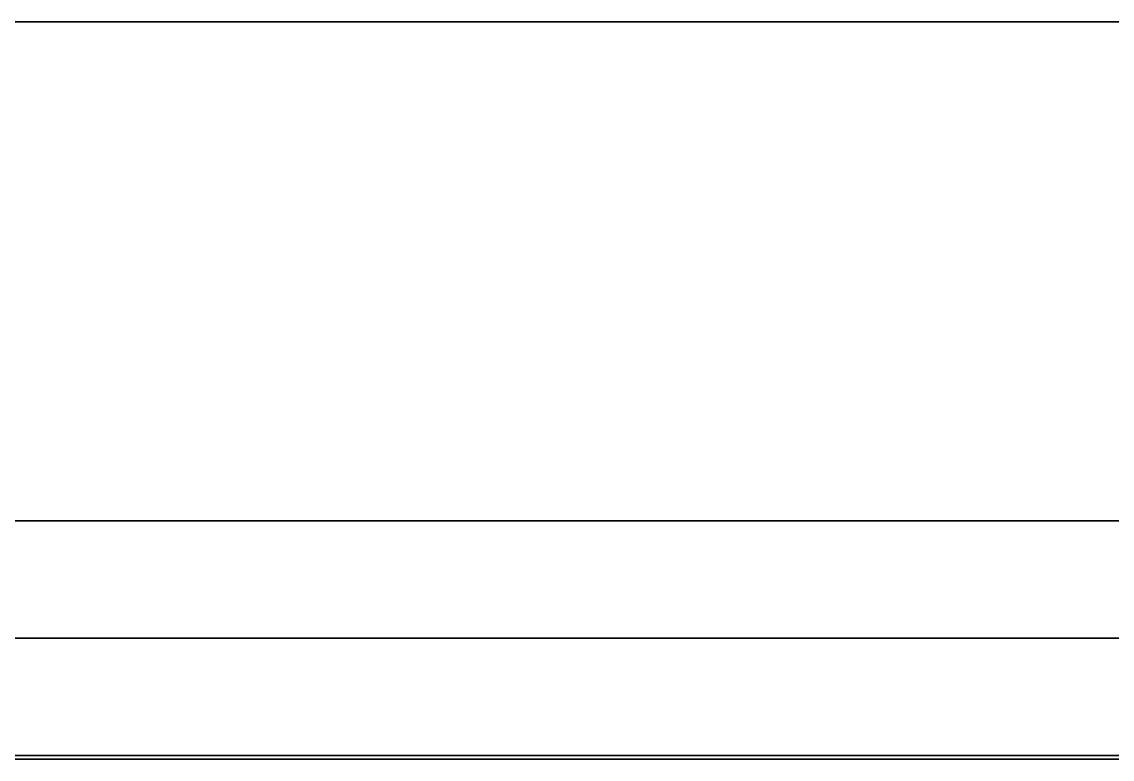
# Model space of a CAD drawing. Header units: inches. Extents: x 0 to 240, y -6 to 240.
# Drawn here: x 139.51 to 148.79, y -6.28 to 0 of the extents above; entities that cross this region are included whole.
import ezdxf

# ---------------------------------------------------------------- set-up
doc = ezdxf.new("R2010")
doc.units = ezdxf.units.IN
doc.header["$MEASUREMENT"] = 0
for name, color, linetype, true_color in [('MODEL$bldg-model', 7, 'Continuous', 0xfafafa), ('MODEL$frame-a', 252, 'Continuous', 0x696969), ('MODEL$perf-pan', 7, 'Continuous', 0x646464)]:
    doc.layers.add(name, color=color, linetype=linetype, true_color=true_color)

msp = doc.modelspace()

# ---------------------------------------------------------------- linework, layer by layer
at = {"layer": 'MODEL$bldg-model'}
for points in [[(0, 0, 432), (240, 0, 432)], [(240, 0, 576), (0, 0, 576)], [(0, 0, 504), (240, 0, 504)], [(0, 0, 288), (240, 0, 288)], [(240, 0, 432), (0, 0, 432)], [(0, 0, 360), (240, 0, 360)], [(0, 0, 144), (240, 0, 144)], [(240, 0, 288), (0, 0, 288)], [(0, 0, 216), (240, 0, 216)]]:
    msp.add_open_spline(points, degree=1, dxfattribs=at)
at = {"layer": 'MODEL$frame-a'}
for points in [[(80, -4.25, 576), (160, -4.25, 576)], [(160, -4.25, 432), (80, -4.25, 432)], [(80, -4.25, 432), (160, -4.25, 432)], [(160, -4.25, 288), (80, -4.25, 288)], [(80, -4.25, 288), (160, -4.25, 288)], [(160, -4.25, 144), (80, -4.25, 144)], [(82, -4.25, 434), (158, -4.25, 434)], [(158, -4.25, 574), (82, -4.25, 574)], [(82, -4.25, 290), (158, -4.25, 290)], [(158, -4.25, 430), (82, -4.25, 430)], [(82, -4.25, 146), (158, -4.25, 146)], [(158, -4.25, 286), (82, -4.25, 286)], [(80, -5.25, 576), (160, -5.25, 576)], [(160, -5.25, 432), (80, -5.25, 432)], [(80, -5.25, 432), (160, -5.25, 432)], [(160, -5.25, 288), (80, -5.25, 288)], [(80, -5.25, 288), (160, -5.25, 288)], [(160, -5.25, 144), (80, -5.25, 144)], [(82, -5.25, 434), (158, -5.25, 434)], [(158, -5.25, 574), (82, -5.25, 574)], [(82, -5.25, 290), (158, -5.25, 290)], [(158, -5.25, 430), (82, -5.25, 430)], [(82, -5.25, 146), (158, -5.25, 146)], [(158, -5.25, 286), (82, -5.25, 286)], [(80, -6.25, 576), (160, -6.25, 576)], [(160, -6.25, 432), (80, -6.25, 432)], [(80, -6.25, 432), (160, -6.25, 432)], [(160, -6.25, 288), (80, -6.25, 288)], [(80, -6.25, 288), (160, -6.25, 288)], [(160, -6.25, 144), (80, -6.25, 144)], [(82, -6.25, 434), (158, -6.25, 434)], [(158, -6.25, 574), (82, -6.25, 574)], [(82, -6.25, 290), (158, -6.25, 290)], [(158, -6.25, 430), (82, -6.25, 430)], [(82, -6.25, 146), (158, -6.25, 146)], [(158, -6.25, 286), (82, -6.25, 286)]]:
    msp.add_open_spline(points, degree=1, dxfattribs=at)
at = {"layer": 'MODEL$perf-pan'}
for p, q in [((80.5, -6.2812, 432.5), (159.5, -6.2812, 432.5)), ((159.5, -6.2812, 575.5), (80.5, -6.2812, 575.5)), ((80.5, -6.2812, 288.5), (159.5, -6.2812, 288.5)), ((159.5, -6.2812, 431.5), (80.5, -6.2812, 431.5)), ((80.5, -6.2812, 144.5), (159.5, -6.2812, 144.5)), ((159.5, -6.2812, 287.5), (80.5, -6.2812, 287.5)), ((142.0756, -6.2812, 216), (146.4427, -6.2812, 216)), ((142.3669, -6.2812, 360), (146.0784, -6.2812, 360)), ((142.7398, -6.2812, 504), (145.7535, -6.2812, 504))]:
    msp.add_line(p, q, dxfattribs=at)
for points in [[(139.6498, -6.2812, 307.3448), (137.3205, -6.2812, 308.6896)], [(137.3205, -6.2812, 303.3104), (139.6498, -6.2812, 304.6552)], [(139.6755, -6.2812, 151.3597), (137.3205, -6.2812, 152.7193)], [(137.3205, -6.2812, 147.2807), (139.6755, -6.2812, 148.6403)], [(138.4845, -6.2812, 310.672), (140.7846, -6.2812, 309.344)], [(140.7846, -6.2812, 314.656), (138.4845, -6.2812, 313.328)], [(138.548, -6.2812, 154.7087), (140.7846, -6.2812, 153.4174)], [(140.7846, -6.2812, 158.5826), (138.548, -6.2812, 157.2913)], [(138.5563, -6.2812, 298.7135), (140.7846, -6.2812, 297.427)], [(140.7846, -6.2812, 302.573), (138.5563, -6.2812, 301.2865)], [(138.5853, -6.2812, 526.7302), (140.7846, -6.2812, 525.4604)], [(140.7846, -6.2812, 530.5396), (138.5853, -6.2812, 529.2698)], [(138.599, -6.2812, 514.7381), (140.7846, -6.2812, 513.4763)], [(140.7846, -6.2812, 518.5237), (138.599, -6.2812, 517.2619)], [(138.6231, -6.2812, 562.7521), (140.7846, -6.2812, 561.5041)], [(140.7846, -6.2812, 566.4959), (138.6231, -6.2812, 565.2479)], [(138.6314, -6.2812, 538.7569), (140.7846, -6.2812, 537.5137)], [(140.7846, -6.2812, 542.4863), (138.6314, -6.2812, 541.2431)], [(138.644, -6.2812, 550.7641), (140.7846, -6.2812, 549.5282)], [(140.7846, -6.2812, 554.4718), (138.644, -6.2812, 553.2359)], [(138.6591, -6.2812, 322.7728), (140.7846, -6.2812, 321.5457)], [(140.7846, -6.2812, 326.4543), (138.6591, -6.2812, 325.2272)], [(138.7199, -6.2812, 166.8079), (140.7846, -6.2812, 165.6158)], [(140.7846, -6.2812, 170.3842), (138.7199, -6.2812, 169.1921)], [(138.8295, -6.2812, 502.8712), (140.7846, -6.2812, 501.7424)], [(140.7846, -6.2812, 506.2576), (138.8295, -6.2812, 505.1288)], [(138.8374, -6.2812, 334.8758), (140.7846, -6.2812, 333.7515)], [(140.7846, -6.2812, 338.2485), (138.8374, -6.2812, 337.1242)], [(138.8954, -6.2812, 178.9093), (140.7846, -6.2812, 177.8186)], [(140.7846, -6.2812, 182.1814), (138.8954, -6.2812, 181.0907)], [(138.9732, -6.2812, 274.9542), (140.7846, -6.2812, 273.9084)], [(140.7846, -6.2812, 278.0916), (138.9732, -6.2812, 277.0458)], [(139.0186, -6.2812, 346.9804), (140.7846, -6.2812, 345.9608)], [(140.7846, -6.2812, 350.0392), (139.0186, -6.2812, 349.0196)], [(139.0599, -6.2812, 491.0043), (140.7846, -6.2812, 490.0085)], [(140.7846, -6.2812, 493.9915), (139.0599, -6.2812, 492.9957)], [(139.0872, -6.2812, 191.02), (140.7846, -6.2812, 190.04)], [(140.7846, -6.2812, 193.96), (139.0872, -6.2812, 192.98)], [(139.1783, -6.2812, 263.0726), (140.7846, -6.2812, 262.1452)], [(140.7846, -6.2812, 265.8548), (139.1783, -6.2812, 264.9274)], [(139.2023, -6.2812, 359.0865), (140.7846, -6.2812, 358.1729)], [(140.7846, -6.2812, 361.8271), (139.2023, -6.2812, 360.9135)], [(139.2897, -6.2812, 203.1369), (140.7846, -6.2812, 202.2738)], [(140.7846, -6.2812, 205.7262), (139.2897, -6.2812, 204.8631)], [(139.2904, -6.2812, 479.1373), (140.7846, -6.2812, 478.2747)], [(140.7846, -6.2812, 481.7253), (139.2904, -6.2812, 480.8627)], [(139.3512, -6.2812, 419.1724), (140.7846, -6.2812, 418.3449)], [(140.7846, -6.2812, 421.6551), (139.3512, -6.2812, 420.8276)], [(139.3833, -6.2812, 251.1909), (140.7846, -6.2812, 250.3819)], [(140.7846, -6.2812, 253.6181), (139.3833, -6.2812, 252.8091)], [(139.3882, -6.2812, 371.1938), (140.7846, -6.2812, 370.3876)], [(140.7846, -6.2812, 373.6124), (139.3882, -6.2812, 372.8062)], [(139.4937, -6.2812, 215.2547), (140.7846, -6.2812, 214.5093)], [(140.7846, -6.2812, 217.4907), (139.4937, -6.2812, 216.7453)], [(139.5102, -6.2812, 443.2642), (140.7846, -6.2812, 442.5285)], [(139.5102, -6.2812, 444.7358), (139.5102, -6.2812, 443.2642)], [(140.7846, -6.2812, 445.4715), (139.5102, -6.2812, 444.7358)], [(139.5209, -6.2812, 467.2704), (140.7846, -6.2812, 466.5408)], [(139.5209, -6.2812, 468.7296), (139.5209, -6.2812, 467.2704)], [(140.7846, -6.2812, 469.4592), (139.5209, -6.2812, 468.7296)], [(139.5405, -6.2812, 407.2817), (140.7846, -6.2812, 406.5635)], [(139.5405, -6.2812, 408.7183), (139.5405, -6.2812, 407.2817)], [(140.7846, -6.2812, 409.4365), (139.5405, -6.2812, 408.7183)], [(139.5757, -6.2812, 383.302), (140.7846, -6.2812, 382.6041)], [(139.5757, -6.2812, 384.698), (139.5757, -6.2812, 383.302)], [(140.7846, -6.2812, 385.3959), (139.5757, -6.2812, 384.698)], [(139.5881, -6.2812, 239.3092), (140.7846, -6.2812, 238.6184)], [(139.5881, -6.2812, 240.6908), (139.5881, -6.2812, 239.3092)], [(140.7846, -6.2812, 241.3816), (139.5881, -6.2812, 240.6908)], [(139.6498, -6.2812, 304.6552), (139.6498, -6.2812, 307.3448)], [(139.6755, -6.2812, 148.6403), (139.6755, -6.2812, 151.3597)], [(139.6981, -6.2812, 227.3727), (140.7846, -6.2812, 226.7454)], [(139.6981, -6.2812, 228.6273), (139.6981, -6.2812, 227.3727)], [(140.7846, -6.2812, 229.2546), (139.6981, -6.2812, 228.6273)], [(139.7296, -6.2812, 395.3909), (140.7846, -6.2812, 394.7818)], [(139.7296, -6.2812, 396.6091), (139.7296, -6.2812, 395.3909)], [(140.7846, -6.2812, 397.2182), (139.7296, -6.2812, 396.6091)], [(139.7408, -6.2812, 455.3973), (140.7846, -6.2812, 454.7947)], [(139.7408, -6.2812, 456.6027), (139.7408, -6.2812, 455.3973)], [(140.7846, -6.2812, 457.2053), (139.7408, -6.2812, 456.6027)], [(142.9461, -6.2812, 565.2479), (140.7846, -6.2812, 566.4959)], [(142.9252, -6.2812, 553.2359), (140.7846, -6.2812, 554.4718)], [(142.9378, -6.2812, 541.2431), (140.7846, -6.2812, 542.4863)], [(142.9839, -6.2812, 529.2698), (140.7846, -6.2812, 530.5396)], [(142.9702, -6.2812, 517.2619), (140.7846, -6.2812, 518.5237)], [(142.7398, -6.2812, 505.1288), (140.7846, -6.2812, 506.2576)], [(142.5093, -6.2812, 492.9957), (140.7846, -6.2812, 493.9915)], [(142.2788, -6.2812, 480.8627), (140.7846, -6.2812, 481.7253)], [(142.0483, -6.2812, 468.7296), (140.7846, -6.2812, 469.4592)], [(141.8285, -6.2812, 456.6027), (140.7846, -6.2812, 457.2053)], [(142.059, -6.2812, 444.7358), (140.7846, -6.2812, 445.4715)], [(140.7846, -6.2812, 561.5041), (142.9461, -6.2812, 562.7521)], [(140.7846, -6.2812, 549.5282), (142.9252, -6.2812, 550.7641)], [(140.7846, -6.2812, 537.5137), (142.9378, -6.2812, 538.7569)], [(140.7846, -6.2812, 525.4604), (142.9839, -6.2812, 526.7302)], [(140.7846, -6.2812, 513.4763), (142.9702, -6.2812, 514.7381)], [(140.7846, -6.2812, 501.7424), (142.7398, -6.2812, 502.8712)], [(140.7846, -6.2812, 490.0085), (142.5093, -6.2812, 491.0043)], [(140.7846, -6.2812, 478.2747), (142.2788, -6.2812, 479.1373)], [(140.7846, -6.2812, 466.5408), (142.0483, -6.2812, 467.2704)], [(140.7846, -6.2812, 454.7947), (141.8285, -6.2812, 455.3973)], [(140.7846, -6.2812, 442.5285), (142.059, -6.2812, 443.2642)], [(142.218, -6.2812, 420.8276), (140.7846, -6.2812, 421.6551)], [(142.0287, -6.2812, 408.7183), (140.7846, -6.2812, 409.4365)], [(141.8396, -6.2812, 396.6091), (140.7846, -6.2812, 397.2182)], [(141.9935, -6.2812, 384.698), (140.7846, -6.2812, 385.3959)], [(142.181, -6.2812, 372.8062), (140.7846, -6.2812, 373.6124)], [(142.3669, -6.2812, 360.9135), (140.7846, -6.2812, 361.8271)], [(142.5506, -6.2812, 349.0196), (140.7846, -6.2812, 350.0392)], [(142.7319, -6.2812, 337.1242), (140.7846, -6.2812, 338.2485)], [(142.9101, -6.2812, 325.2272), (140.7846, -6.2812, 326.4543)], [(143.0848, -6.2812, 313.328), (140.7846, -6.2812, 314.656)], [(143.0129, -6.2812, 301.2865), (140.7846, -6.2812, 302.573)], [(140.7846, -6.2812, 418.3449), (142.218, -6.2812, 419.1724)], [(140.7846, -6.2812, 406.5635), (142.0287, -6.2812, 407.2817)], [(140.7846, -6.2812, 394.7818), (141.8396, -6.2812, 395.3909)], [(140.7846, -6.2812, 382.6041), (141.9935, -6.2812, 383.302)], [(140.7846, -6.2812, 370.3876), (142.181, -6.2812, 371.1938)], [(140.7846, -6.2812, 358.1729), (142.3669, -6.2812, 359.0865)], [(140.7846, -6.2812, 345.9608), (142.5506, -6.2812, 346.9804)], [(140.7846, -6.2812, 333.7515), (142.7319, -6.2812, 334.8758)], [(140.7846, -6.2812, 321.5457), (142.9101, -6.2812, 322.7728)], [(140.7846, -6.2812, 309.344), (143.0848, -6.2812, 310.672)], [(140.7846, -6.2812, 297.427), (143.0129, -6.2812, 298.7135)], [(142.596, -6.2812, 277.0458), (140.7846, -6.2812, 278.0916)], [(142.3909, -6.2812, 264.9274), (140.7846, -6.2812, 265.8548)], [(142.186, -6.2812, 252.8091), (140.7846, -6.2812, 253.6181)], [(141.9811, -6.2812, 240.6908), (140.7846, -6.2812, 241.3816)], [(141.8711, -6.2812, 228.6273), (140.7846, -6.2812, 229.2546)], [(142.0756, -6.2812, 216.7453), (140.7846, -6.2812, 217.4907)], [(142.2795, -6.2812, 204.8631), (140.7846, -6.2812, 205.7262)], [(142.482, -6.2812, 192.98), (140.7846, -6.2812, 193.96)], [(142.6738, -6.2812, 181.0907), (140.7846, -6.2812, 182.1814)], [(142.8494, -6.2812, 169.1921), (140.7846, -6.2812, 170.3842)], [(143.0212, -6.2812, 157.2913), (140.7846, -6.2812, 158.5826)], [(140.7846, -6.2812, 273.9084), (142.596, -6.2812, 274.9542)], [(140.7846, -6.2812, 262.1452), (142.3909, -6.2812, 263.0726)], [(140.7846, -6.2812, 250.3819), (142.186, -6.2812, 251.1909)], [(140.7846, -6.2812, 238.6184), (141.9811, -6.2812, 239.3092)], [(140.7846, -6.2812, 226.7454), (141.8711, -6.2812, 227.3727)], [(140.7846, -6.2812, 214.5093), (142.0756, -6.2812, 215.2547)], [(140.7846, -6.2812, 202.2738), (142.2795, -6.2812, 203.1369)], [(140.7846, -6.2812, 190.04), (142.482, -6.2812, 191.02)], [(140.7846, -6.2812, 177.8186), (142.6738, -6.2812, 178.9093)], [(140.7846, -6.2812, 165.6158), (142.8494, -6.2812, 166.8079)], [(140.7846, -6.2812, 153.4174), (143.0212, -6.2812, 154.7087)], [(141.8285, -6.2812, 455.3973), (141.8285, -6.2812, 456.6027)], [(141.8396, -6.2812, 395.3909), (141.8396, -6.2812, 396.6091)], [(141.8711, -6.2812, 227.3727), (141.8711, -6.2812, 228.6273)], [(141.9137, -6.2812, 304.6519), (144.2487, -6.2812, 303.3038)], [(141.9137, -6.2812, 307.3481), (141.9137, -6.2812, 304.6519)], [(144.2487, -6.2812, 308.6962), (141.9137, -6.2812, 307.3481)], [(141.9516, -6.2812, 520.6737), (144.2487, -6.2812, 519.3475)], [(141.9516, -6.2812, 523.3263), (141.9516, -6.2812, 520.6737)], [(144.2487, -6.2812, 524.6525), (141.9516, -6.2812, 523.3263)], [(141.9579, -6.2812, 148.6774), (144.2487, -6.2812, 147.3548)], [(141.9579, -6.2812, 151.3226), (141.9579, -6.2812, 148.6774)], [(144.2487, -6.2812, 152.6452), (141.9579, -6.2812, 151.3226)], [(141.9811, -6.2812, 239.3092), (141.9811, -6.2812, 240.6908)], [(141.9935, -6.2812, 383.302), (141.9935, -6.2812, 384.698)], [(142.0002, -6.2812, 568.7018), (144.2487, -6.2812, 567.4036)], [(142.0002, -6.2812, 571.2982), (142.0002, -6.2812, 568.7018)], [(144.2487, -6.2812, 572.5964), (142.0002, -6.2812, 571.2982)], [(142.0039, -6.2812, 316.7039), (144.2487, -6.2812, 315.4079)], [(142.0039, -6.2812, 319.2961), (142.0039, -6.2812, 316.7039)], [(144.2487, -6.2812, 320.5921), (142.0039, -6.2812, 319.2961)], [(142.0112, -6.2812, 532.7082), (144.2487, -6.2812, 531.4164)], [(142.0112, -6.2812, 535.2918), (142.0112, -6.2812, 532.7082)], [(144.2487, -6.2812, 536.5836), (142.0112, -6.2812, 535.2918)], [(142.0287, -6.2812, 407.2817), (142.0287, -6.2812, 408.7183)], [(142.0354, -6.2812, 556.7221), (144.2487, -6.2812, 555.4443)], [(142.0354, -6.2812, 559.2779), (142.0354, -6.2812, 556.7221)], [(144.2487, -6.2812, 560.5557), (142.0354, -6.2812, 559.2779)], [(142.0396, -6.2812, 544.7245), (144.2487, -6.2812, 543.4491)], [(142.0396, -6.2812, 547.2755), (142.0396, -6.2812, 544.7245)], [(144.2487, -6.2812, 548.5509), (142.0396, -6.2812, 547.2755)], [(142.0483, -6.2812, 467.2704), (142.0483, -6.2812, 468.7296)], [(142.059, -6.2812, 443.2642), (142.059, -6.2812, 444.7358)], [(142.0756, -6.2812, 215.2547), (142.0756, -6.2812, 216.7453)], [(142.12, -6.2812, 292.771), (144.2487, -6.2812, 291.542)], [(142.12, -6.2812, 295.229), (142.12, -6.2812, 292.771)], [(144.2487, -6.2812, 296.458), (142.12, -6.2812, 295.229)], [(142.1305, -6.2812, 160.7771), (144.2487, -6.2812, 159.5542)], [(142.1305, -6.2812, 163.2229), (142.1305, -6.2812, 160.7771)], [(144.2487, -6.2812, 164.4458), (142.1305, -6.2812, 163.2229)], [(142.1759, -6.2812, 508.8033), (144.2487, -6.2812, 507.6065)], [(142.1759, -6.2812, 511.1967), (142.1759, -6.2812, 508.8033)], [(144.2487, -6.2812, 512.3935), (142.1759, -6.2812, 511.1967)], [(142.181, -6.2812, 371.1938), (142.181, -6.2812, 372.8062)], [(142.1821, -6.2812, 328.8068), (144.2487, -6.2812, 327.6136)], [(142.1821, -6.2812, 331.1932), (142.1821, -6.2812, 328.8068)], [(144.2487, -6.2812, 332.3864), (142.1821, -6.2812, 331.1932)], [(142.186, -6.2812, 251.1909), (142.186, -6.2812, 252.8091)], [(142.218, -6.2812, 419.1724), (142.218, -6.2812, 420.8276)], [(142.2788, -6.2812, 479.1373), (142.2788, -6.2812, 480.8627)], [(142.2795, -6.2812, 203.1369), (142.2795, -6.2812, 204.8631)], [(142.3024, -6.2812, 172.8763), (144.2487, -6.2812, 171.7526)], [(142.3024, -6.2812, 175.1237), (142.3024, -6.2812, 172.8763)], [(144.2487, -6.2812, 176.2474), (142.3024, -6.2812, 175.1237)], [(142.3308, -6.2812, 280.8927), (144.2487, -6.2812, 279.7854)], [(142.3308, -6.2812, 283.1073), (142.3308, -6.2812, 280.8927)], [(144.2487, -6.2812, 284.2146), (142.3308, -6.2812, 283.1073)], [(142.3633, -6.2812, 340.9115), (144.2487, -6.2812, 339.823)], [(142.3633, -6.2812, 343.0885), (142.3633, -6.2812, 340.9115)], [(144.2487, -6.2812, 344.177), (142.3633, -6.2812, 343.0885)], [(142.3669, -6.2812, 359.0865), (142.3669, -6.2812, 360.9135)], [(142.3909, -6.2812, 263.0726), (142.3909, -6.2812, 264.9274)], [(142.4065, -6.2812, 496.9364), (144.2487, -6.2812, 495.8727)], [(142.4065, -6.2812, 499.0636), (142.4065, -6.2812, 496.9364)], [(144.2487, -6.2812, 500.1273), (142.4065, -6.2812, 499.0636)], [(142.4781, -6.2812, 184.9777), (144.2487, -6.2812, 183.9555)], [(142.4781, -6.2812, 187.0223), (142.4781, -6.2812, 184.9777)], [(144.2487, -6.2812, 188.0445), (142.4781, -6.2812, 187.0223)], [(142.482, -6.2812, 191.02), (142.482, -6.2812, 192.98)], [(142.5093, -6.2812, 491.0043), (142.5093, -6.2812, 492.9957)], [(142.5355, -6.2812, 269.0109), (144.2487, -6.2812, 268.0218)], [(142.5355, -6.2812, 270.9891), (142.5355, -6.2812, 269.0109)], [(144.2487, -6.2812, 271.9782), (142.5355, -6.2812, 270.9891)], [(142.5472, -6.2812, 353.0176), (144.2487, -6.2812, 352.0353)], [(142.5472, -6.2812, 354.9824), (142.5472, -6.2812, 353.0176)], [(144.2487, -6.2812, 355.9647), (142.5472, -6.2812, 354.9824)], [(142.5506, -6.2812, 346.9804), (142.5506, -6.2812, 349.0196)], [(142.596, -6.2812, 274.9542), (142.596, -6.2812, 277.0458)], [(142.637, -6.2812, 485.0695), (144.2487, -6.2812, 484.139)], [(142.637, -6.2812, 486.9305), (142.637, -6.2812, 485.0695)], [(144.2487, -6.2812, 487.861), (142.637, -6.2812, 486.9305)], [(142.6662, -6.2812, 197.0863), (144.2487, -6.2812, 196.1727)], [(142.6662, -6.2812, 198.9137), (142.6662, -6.2812, 197.0863)], [(144.2487, -6.2812, 199.8273), (142.6662, -6.2812, 198.9137)], [(142.6738, -6.2812, 178.9093), (142.6738, -6.2812, 181.0907)], [(142.7319, -6.2812, 334.8758), (142.7319, -6.2812, 337.1242)], [(142.7333, -6.2812, 365.1251), (144.2487, -6.2812, 364.2502)], [(142.7333, -6.2812, 366.8749), (142.7333, -6.2812, 365.1251)], [(144.2487, -6.2812, 367.7498), (142.7333, -6.2812, 366.8749)], [(142.7398, -6.2812, 502.8712), (142.7398, -6.2812, 505.1288)], [(142.7401, -6.2812, 257.129), (144.2487, -6.2812, 256.258)], [(142.7401, -6.2812, 258.871), (142.7401, -6.2812, 257.129)], [(144.2487, -6.2812, 259.742), (142.7401, -6.2812, 258.871)], [(142.7448, -6.2812, 425.1317), (144.2487, -6.2812, 424.2634)], [(142.7448, -6.2812, 426.8683), (142.7448, -6.2812, 425.1317)], [(144.2487, -6.2812, 427.7366), (142.7448, -6.2812, 426.8683)], [(142.8494, -6.2812, 166.8079), (142.8494, -6.2812, 169.1921)], [(142.8611, -6.2812, 437.1989), (144.2487, -6.2812, 436.3977)], [(142.8611, -6.2812, 438.8011), (142.8611, -6.2812, 437.1989)], [(144.2487, -6.2812, 439.6023), (142.8611, -6.2812, 438.8011)], [(142.865, -6.2812, 209.2011), (144.2487, -6.2812, 208.4022)], [(142.865, -6.2812, 210.7989), (142.865, -6.2812, 209.2011)], [(144.2487, -6.2812, 211.5978), (142.865, -6.2812, 210.7989)], [(142.8676, -6.2812, 473.2026), (144.2487, -6.2812, 472.4052)], [(142.8676, -6.2812, 474.7974), (142.8676, -6.2812, 473.2026)], [(144.2487, -6.2812, 475.5948), (142.8676, -6.2812, 474.7974)], [(142.9101, -6.2812, 322.7728), (142.9101, -6.2812, 325.2272)], [(142.9209, -6.2812, 377.2334), (144.2487, -6.2812, 376.4668)], [(142.9209, -6.2812, 378.7666), (142.9209, -6.2812, 377.2334)], [(144.2487, -6.2812, 379.5332), (142.9209, -6.2812, 378.7666)], [(142.9252, -6.2812, 550.7641), (142.9252, -6.2812, 553.2359)], [(142.934, -6.2812, 413.241), (144.2487, -6.2812, 412.4819)], [(142.934, -6.2812, 414.759), (142.934, -6.2812, 413.241)], [(144.2487, -6.2812, 415.5181), (142.934, -6.2812, 414.759)], [(142.9378, -6.2812, 538.7569), (142.9378, -6.2812, 541.2431)], [(142.9444, -6.2812, 245.247), (144.2487, -6.2812, 244.494)], [(142.9444, -6.2812, 246.753), (142.9444, -6.2812, 245.247)], [(144.2487, -6.2812, 247.506), (142.9444, -6.2812, 246.753)], [(142.9461, -6.2812, 562.7521), (142.9461, -6.2812, 565.2479)], [(142.9702, -6.2812, 514.7381), (142.9702, -6.2812, 517.2619)], [(142.9839, -6.2812, 526.7302), (142.9839, -6.2812, 529.2698)], [(143.0129, -6.2812, 298.7135), (143.0129, -6.2812, 301.2865)], [(143.0212, -6.2812, 154.7087), (143.0212, -6.2812, 157.2913)], [(143.0672, -6.2812, 221.3179), (144.2487, -6.2812, 220.6358)], [(143.0672, -6.2812, 222.6821), (143.0672, -6.2812, 221.3179)], [(144.2487, -6.2812, 223.3642), (143.0672, -6.2812, 222.6821)], [(143.0848, -6.2812, 310.672), (143.0848, -6.2812, 313.328)], [(143.0917, -6.2812, 449.332), (144.2487, -6.2812, 448.664)], [(143.0917, -6.2812, 450.668), (143.0917, -6.2812, 449.332)], [(144.2487, -6.2812, 451.336), (143.0917, -6.2812, 450.668)], [(143.0981, -6.2812, 461.3357), (144.2487, -6.2812, 460.6714)], [(143.0981, -6.2812, 462.6643), (143.0981, -6.2812, 461.3357)], [(144.2487, -6.2812, 463.3286), (143.0981, -6.2812, 462.6643)], [(143.1095, -6.2812, 389.3423), (144.2487, -6.2812, 388.6846)], [(143.1095, -6.2812, 390.6577), (143.1095, -6.2812, 389.3423)], [(144.2487, -6.2812, 391.3154), (143.1095, -6.2812, 390.6577)], [(143.1233, -6.2812, 401.3503), (144.2487, -6.2812, 400.7005)], [(143.1233, -6.2812, 402.6497), (143.1233, -6.2812, 401.3503)], [(144.2487, -6.2812, 403.2995), (143.1233, -6.2812, 402.6497)], [(143.1485, -6.2812, 233.3648), (144.2487, -6.2812, 232.7295)], [(143.1485, -6.2812, 234.6352), (143.1485, -6.2812, 233.3648)], [(144.2487, -6.2812, 235.2705), (143.1485, -6.2812, 234.6352)], [(146.4973, -6.2812, 571.2982), (144.2487, -6.2812, 572.5964)], [(146.462, -6.2812, 559.2779), (144.2487, -6.2812, 560.5557)], [(146.4579, -6.2812, 547.2755), (144.2487, -6.2812, 548.5509)], [(146.4862, -6.2812, 535.2918), (144.2487, -6.2812, 536.5836)], [(146.5458, -6.2812, 523.3263), (144.2487, -6.2812, 524.6525)], [(146.3215, -6.2812, 511.1967), (144.2487, -6.2812, 512.3935)], [(146.091, -6.2812, 499.0636), (144.2487, -6.2812, 500.1273)], [(145.8604, -6.2812, 486.9305), (144.2487, -6.2812, 487.861)], [(145.6299, -6.2812, 474.7974), (144.2487, -6.2812, 475.5948)], [(145.3993, -6.2812, 462.6643), (144.2487, -6.2812, 463.3286)], [(145.4057, -6.2812, 450.668), (144.2487, -6.2812, 451.336)], [(145.6363, -6.2812, 438.8011), (144.2487, -6.2812, 439.6023)], [(144.2487, -6.2812, 567.4036), (146.4973, -6.2812, 568.7018)], [(144.2487, -6.2812, 555.4443), (146.462, -6.2812, 556.7221)], [(144.2487, -6.2812, 543.4491), (146.4579, -6.2812, 544.7245)], [(144.2487, -6.2812, 531.4164), (146.4862, -6.2812, 532.7082)], [(144.2487, -6.2812, 519.3475), (146.5458, -6.2812, 520.6737)], [(144.2487, -6.2812, 507.6065), (146.3215, -6.2812, 508.8033)], [(144.2487, -6.2812, 495.8727), (146.091, -6.2812, 496.9364)], [(144.2487, -6.2812, 484.139), (145.8604, -6.2812, 485.0695)], [(144.2487, -6.2812, 472.4052), (145.6299, -6.2812, 473.2026)], [(144.2487, -6.2812, 460.6714), (145.3993, -6.2812, 461.3357)], [(144.2487, -6.2812, 448.664), (145.4057, -6.2812, 449.332)], [(144.2487, -6.2812, 436.3977), (145.6363, -6.2812, 437.1989)], [(145.7526, -6.2812, 426.8683), (144.2487, -6.2812, 427.7366)], [(145.5634, -6.2812, 414.759), (144.2487, -6.2812, 415.5181)], [(145.3741, -6.2812, 402.6497), (144.2487, -6.2812, 403.2995)], [(145.3879, -6.2812, 390.6577), (144.2487, -6.2812, 391.3154)], [(145.5765, -6.2812, 378.7666), (144.2487, -6.2812, 379.5332)], [(145.7641, -6.2812, 366.8749), (144.2487, -6.2812, 367.7498)], [(145.9502, -6.2812, 354.9824), (144.2487, -6.2812, 355.9647)], [(146.1341, -6.2812, 343.0885), (144.2487, -6.2812, 344.177)], [(146.3154, -6.2812, 331.1932), (144.2487, -6.2812, 332.3864)], [(146.4936, -6.2812, 319.2961), (144.2487, -6.2812, 320.5921)], [(146.5837, -6.2812, 307.3481), (144.2487, -6.2812, 308.6962)], [(146.3774, -6.2812, 295.229), (144.2487, -6.2812, 296.458)], [(144.2487, -6.2812, 424.2634), (145.7526, -6.2812, 425.1317)], [(144.2487, -6.2812, 412.4819), (145.5634, -6.2812, 413.241)], [(144.2487, -6.2812, 400.7005), (145.3741, -6.2812, 401.3503)], [(144.2487, -6.2812, 388.6846), (145.3879, -6.2812, 389.3423)], [(144.2487, -6.2812, 376.4668), (145.5765, -6.2812, 377.2334)], [(144.2487, -6.2812, 364.2502), (145.7641, -6.2812, 365.1251)], [(144.2487, -6.2812, 352.0353), (145.9502, -6.2812, 353.0176)], [(144.2487, -6.2812, 339.823), (146.1341, -6.2812, 340.9115)], [(144.2487, -6.2812, 327.6136), (146.3154, -6.2812, 328.8068)], [(144.2487, -6.2812, 315.4079), (146.4936, -6.2812, 316.7039)], [(144.2487, -6.2812, 303.3038), (146.5837, -6.2812, 304.6519)], [(144.2487, -6.2812, 291.542), (146.3774, -6.2812, 292.771)], [(146.1666, -6.2812, 283.1073), (144.2487, -6.2812, 284.2146)], [(145.9619, -6.2812, 270.9891), (144.2487, -6.2812, 271.9782)], [(145.7573, -6.2812, 258.871), (144.2487, -6.2812, 259.742)], [(145.553, -6.2812, 246.753), (144.2487, -6.2812, 247.506)], [(145.349, -6.2812, 234.6352), (144.2487, -6.2812, 235.2705)], [(145.4302, -6.2812, 222.6821), (144.2487, -6.2812, 223.3642)], [(145.6324, -6.2812, 210.7989), (144.2487, -6.2812, 211.5978)], [(145.8312, -6.2812, 198.9137), (144.2487, -6.2812, 199.8273)], [(146.0193, -6.2812, 187.0223), (144.2487, -6.2812, 188.0445)], [(146.195, -6.2812, 175.1237), (144.2487, -6.2812, 176.2474)], [(146.3669, -6.2812, 163.2229), (144.2487, -6.2812, 164.4458)], [(146.5395, -6.2812, 151.3226), (144.2487, -6.2812, 152.6452)], [(144.2487, -6.2812, 279.7854), (146.1666, -6.2812, 280.8927)], [(144.2487, -6.2812, 268.0218), (145.9619, -6.2812, 269.0109)], [(144.2487, -6.2812, 256.258), (145.7573, -6.2812, 257.129)], [(144.2487, -6.2812, 244.494), (145.553, -6.2812, 245.247)], [(144.2487, -6.2812, 232.7295), (145.349, -6.2812, 233.3648)], [(144.2487, -6.2812, 220.6358), (145.4302, -6.2812, 221.3179)], [(144.2487, -6.2812, 208.4022), (145.6324, -6.2812, 209.2011)], [(144.2487, -6.2812, 196.1727), (145.8312, -6.2812, 197.0863)], [(144.2487, -6.2812, 183.9555), (146.0193, -6.2812, 184.9777)], [(144.2487, -6.2812, 171.7526), (146.195, -6.2812, 172.8763)], [(144.2487, -6.2812, 159.5542), (146.3669, -6.2812, 160.7771)], [(144.2487, -6.2812, 147.3548), (146.5395, -6.2812, 148.6774)], [(145.3486, -6.2812, 310.635), (147.7128, -6.2812, 309.27)], [(145.3486, -6.2812, 313.365), (145.3486, -6.2812, 310.635)], [(147.7128, -6.2812, 314.73), (145.3486, -6.2812, 313.365)], [(145.349, -6.2812, 233.3648), (145.349, -6.2812, 234.6352)], [(145.3741, -6.2812, 401.3503), (145.3741, -6.2812, 402.6497)], [(145.3849, -6.2812, 526.656), (147.7128, -6.2812, 525.3119)], [(145.3849, -6.2812, 529.344), (145.3849, -6.2812, 526.656)], [(147.7128, -6.2812, 530.6881), (145.3849, -6.2812, 529.344)], [(145.3879, -6.2812, 389.3423), (145.3879, -6.2812, 390.6577)], [(145.3993, -6.2812, 461.3357), (145.3993, -6.2812, 462.6643)], [(145.4057, -6.2812, 449.332), (145.4057, -6.2812, 450.668)], [(145.4197, -6.2812, 562.6761), (147.7128, -6.2812, 561.3522)], [(145.4197, -6.2812, 565.3239), (145.4197, -6.2812, 562.6761)], [(147.7128, -6.2812, 566.6478), (145.4197, -6.2812, 565.3239)], [(145.4275, -6.2812, 538.6806), (147.7128, -6.2812, 537.3611)], [(145.4275, -6.2812, 541.3194), (145.4275, -6.2812, 538.6806)], [(147.7128, -6.2812, 542.6389), (145.4275, -6.2812, 541.3194)], [(145.4302, -6.2812, 221.3179), (145.4302, -6.2812, 222.6821)], [(145.439, -6.2812, 550.6872), (147.7128, -6.2812, 549.3745)], [(145.439, -6.2812, 553.3128), (145.439, -6.2812, 550.6872)], [(147.7128, -6.2812, 554.6255), (145.439, -6.2812, 553.3128)], [(145.4761, -6.2812, 298.7086), (147.7128, -6.2812, 297.4173)], [(145.4761, -6.2812, 301.2914), (145.4761, -6.2812, 298.7086)], [(147.7128, -6.2812, 302.5827), (145.4761, -6.2812, 301.2914)], [(145.5229, -6.2812, 514.7356), (147.7128, -6.2812, 513.4713)], [(145.5229, -6.2812, 517.2644), (145.5229, -6.2812, 514.7356)], [(147.7128, -6.2812, 518.5287), (145.5229, -6.2812, 517.2644)], [(145.5268, -6.2812, 322.7379), (147.7128, -6.2812, 321.4758)], [(145.5268, -6.2812, 325.2621), (145.5268, -6.2812, 322.7379)], [(147.7128, -6.2812, 326.5242), (145.5268, -6.2812, 325.2621)], [(145.5405, -6.2812, 154.7458), (147.7128, -6.2812, 153.4916)], [(145.5405, -6.2812, 157.2542), (145.5405, -6.2812, 154.7458)], [(147.7128, -6.2812, 158.5084), (145.5405, -6.2812, 157.2542)], [(145.553, -6.2812, 245.247), (145.553, -6.2812, 246.753)], [(145.5634, -6.2812, 413.241), (145.5634, -6.2812, 414.759)], [(145.5765, -6.2812, 377.2334), (145.5765, -6.2812, 378.7666)], [(145.6299, -6.2812, 473.2026), (145.6299, -6.2812, 474.7974)], [(145.6324, -6.2812, 209.2011), (145.6324, -6.2812, 210.7989)], [(145.6363, -6.2812, 437.1989), (145.6363, -6.2812, 438.8011)], [(145.7081, -6.2812, 334.8426), (147.7128, -6.2812, 333.6852)], [(145.7081, -6.2812, 337.1574), (145.7081, -6.2812, 334.8426)], [(147.7128, -6.2812, 338.3148), (145.7081, -6.2812, 337.1574)], [(145.7131, -6.2812, 166.8454), (147.7128, -6.2812, 165.6909)], [(145.7131, -6.2812, 169.1546), (145.7131, -6.2812, 166.8454)], [(147.7128, -6.2812, 170.3091), (145.7131, -6.2812, 169.1546)], [(145.7526, -6.2812, 425.1317), (145.7526, -6.2812, 426.8683)], [(145.7535, -6.2812, 502.8688), (147.7128, -6.2812, 501.7375)], [(145.7535, -6.2812, 505.1312), (145.7535, -6.2812, 502.8688)], [(147.7128, -6.2812, 506.2625), (145.7535, -6.2812, 505.1312)], [(145.7573, -6.2812, 257.129), (145.7573, -6.2812, 258.871)], [(145.7641, -6.2812, 365.1251), (145.7641, -6.2812, 366.8749)], [(145.8312, -6.2812, 197.0863), (145.8312, -6.2812, 198.9137)], [(145.8604, -6.2812, 485.0695), (145.8604, -6.2812, 486.9305)], [(145.885, -6.2812, 178.9447), (147.7128, -6.2812, 177.8894)], [(145.885, -6.2812, 181.0553), (145.885, -6.2812, 178.9447)], [(147.7128, -6.2812, 182.1106), (145.885, -6.2812, 181.0553)], [(145.8916, -6.2812, 274.9485), (147.7128, -6.2812, 273.897)], [(145.8916, -6.2812, 277.0515), (145.8916, -6.2812, 274.9485)], [(147.7128, -6.2812, 278.103), (145.8916, -6.2812, 277.0515)], [(145.8921, -6.2812, 346.9488), (147.7128, -6.2812, 345.8977)], [(145.8921, -6.2812, 349.0512), (145.8921, -6.2812, 346.9488)], [(147.7128, -6.2812, 350.1023), (145.8921, -6.2812, 349.0512)], [(145.9502, -6.2812, 353.0176), (145.9502, -6.2812, 354.9824)], [(145.9619, -6.2812, 269.0109), (145.9619, -6.2812, 270.9891)], [(145.9841, -6.2812, 491.0019), (147.7128, -6.2812, 490.0038)], [(145.9841, -6.2812, 492.9981), (145.9841, -6.2812, 491.0019)], [(147.7128, -6.2812, 493.9962), (145.9841, -6.2812, 492.9981)], [(146.0193, -6.2812, 184.9777), (146.0193, -6.2812, 187.0223)], [(146.0608, -6.2812, 191.0462), (147.7128, -6.2812, 190.0924)], [(146.0608, -6.2812, 192.9538), (146.0608, -6.2812, 191.0462)], [(147.7128, -6.2812, 193.9076), (146.0608, -6.2812, 192.9538)], [(146.0784, -6.2812, 359.0564), (147.7128, -6.2812, 358.1127)], [(146.0784, -6.2812, 360.9436), (146.0784, -6.2812, 359.0564)], [(147.7128, -6.2812, 361.8873), (146.0784, -6.2812, 360.9436)], [(146.091, -6.2812, 496.9364), (146.091, -6.2812, 499.0636)], [(146.0956, -6.2812, 263.0663), (147.7128, -6.2812, 262.1326)], [(146.0956, -6.2812, 264.9337), (146.0956, -6.2812, 263.0663)], [(147.7128, -6.2812, 265.8674), (146.0956, -6.2812, 264.9337)], [(146.1341, -6.2812, 340.9115), (146.1341, -6.2812, 343.0885)], [(146.1666, -6.2812, 280.8927), (146.1666, -6.2812, 283.1073)], [(146.195, -6.2812, 172.8763), (146.195, -6.2812, 175.1237)], [(146.2147, -6.2812, 479.135), (147.7128, -6.2812, 478.2701)], [(146.2147, -6.2812, 480.865), (146.2147, -6.2812, 479.135)], [(147.7128, -6.2812, 481.7299), (146.2147, -6.2812, 480.865)], [(146.247, -6.2812, 203.1537), (147.7128, -6.2812, 202.3074)], [(146.247, -6.2812, 204.8463), (146.247, -6.2812, 203.1537)], [(147.7128, -6.2812, 205.6926), (146.247, -6.2812, 204.8463)], [(146.2662, -6.2812, 371.1648), (147.7128, -6.2812, 370.3296)], [(146.2662, -6.2812, 372.8352), (146.2662, -6.2812, 371.1648)], [(147.7128, -6.2812, 373.6704), (146.2662, -6.2812, 372.8352)], [(146.2993, -6.2812, 251.1839), (147.7128, -6.2812, 250.3678)], [(146.2993, -6.2812, 252.8161), (146.2993, -6.2812, 251.1839)], [(147.7128, -6.2812, 253.6322), (146.2993, -6.2812, 252.8161)], [(146.3154, -6.2812, 328.8068), (146.3154, -6.2812, 331.1932)], [(146.3215, -6.2812, 508.8033), (146.3215, -6.2812, 511.1967)], [(146.3276, -6.2812, 419.2003), (147.7128, -6.2812, 418.4005)], [(146.3276, -6.2812, 420.7997), (146.3276, -6.2812, 419.2003)], [(147.7128, -6.2812, 421.5995), (146.3276, -6.2812, 420.7997)], [(146.3669, -6.2812, 160.7771), (146.3669, -6.2812, 163.2229)], [(146.3774, -6.2812, 292.771), (146.3774, -6.2812, 295.229)], [(146.4421, -6.2812, 443.2664), (147.7128, -6.2812, 442.5327)], [(146.4421, -6.2812, 444.7336), (146.4421, -6.2812, 443.2664)], [(147.7128, -6.2812, 445.4673), (146.4421, -6.2812, 444.7336)], [(146.4427, -6.2812, 215.2667), (147.7128, -6.2812, 214.5334)], [(146.4427, -6.2812, 216.7333), (146.4427, -6.2812, 215.2667)], [(147.7128, -6.2812, 217.4666), (146.4427, -6.2812, 216.7333)], [(146.4453, -6.2812, 467.2682), (147.7128, -6.2812, 466.5363)], [(146.4453, -6.2812, 468.7318), (146.4453, -6.2812, 467.2682)], [(147.7128, -6.2812, 469.4637), (146.4453, -6.2812, 468.7318)], [(146.4549, -6.2812, 383.2737), (147.7128, -6.2812, 382.5474)], [(146.4549, -6.2812, 384.7263), (146.4549, -6.2812, 383.2737)], [(147.7128, -6.2812, 385.4526), (146.4549, -6.2812, 384.7263)], [(146.4579, -6.2812, 544.7245), (146.4579, -6.2812, 547.2755)], [(146.462, -6.2812, 556.7221), (146.462, -6.2812, 559.2779)], [(146.4862, -6.2812, 532.7082), (146.4862, -6.2812, 535.2918)], [(146.4936, -6.2812, 316.7039), (146.4936, -6.2812, 319.2961)], [(146.4973, -6.2812, 568.7018), (146.4973, -6.2812, 571.2982)], [(146.5024, -6.2812, 239.3012), (147.7128, -6.2812, 238.6023)], [(146.5024, -6.2812, 240.6988), (146.5024, -6.2812, 239.3012)], [(147.7128, -6.2812, 241.3977), (146.5024, -6.2812, 240.6988)], [(146.5168, -6.2812, 407.3095), (147.7128, -6.2812, 406.619)], [(146.5168, -6.2812, 408.6905), (146.5168, -6.2812, 407.3095)], [(147.7128, -6.2812, 409.381), (146.5168, -6.2812, 408.6905)], [(146.5395, -6.2812, 148.6774), (146.5395, -6.2812, 151.3226)], [(146.5458, -6.2812, 520.6737), (146.5458, -6.2812, 523.3263)], [(146.5837, -6.2812, 304.6519), (146.5837, -6.2812, 307.3481)], [(146.6429, -6.2812, 227.3823), (147.7128, -6.2812, 226.7645)], [(146.6429, -6.2812, 228.6177), (146.6429, -6.2812, 227.3823)], [(147.7128, -6.2812, 229.2355), (146.6429, -6.2812, 228.6177)], [(146.644, -6.2812, 395.3829), (147.7128, -6.2812, 394.7659)], [(146.644, -6.2812, 396.6171), (146.644, -6.2812, 395.3829)], [(147.7128, -6.2812, 397.2341), (146.644, -6.2812, 396.6171)], [(146.6727, -6.2812, 455.3995), (147.7128, -6.2812, 454.799)], [(146.6727, -6.2812, 456.6005), (146.6727, -6.2812, 455.3995)], [(147.7128, -6.2812, 457.201), (146.6727, -6.2812, 456.6005)], [(150.0059, -6.2812, 565.3239), (147.7128, -6.2812, 566.6478)], [(149.9866, -6.2812, 553.3128), (147.7128, -6.2812, 554.6255)], [(149.9982, -6.2812, 541.3194), (147.7128, -6.2812, 542.6389)], [(150.0408, -6.2812, 529.344), (147.7128, -6.2812, 530.6881)], [(149.9027, -6.2812, 517.2644), (147.7128, -6.2812, 518.5287)], [(149.6722, -6.2812, 505.1312), (147.7128, -6.2812, 506.2625)], [(149.4416, -6.2812, 492.9981), (147.7128, -6.2812, 493.9962)], [(149.211, -6.2812, 480.865), (147.7128, -6.2812, 481.7299)], [(148.9804, -6.2812, 468.7318), (147.7128, -6.2812, 469.4637)], [(148.7529, -6.2812, 456.6005), (147.7128, -6.2812, 457.201)], [(148.9835, -6.2812, 444.7336), (147.7128, -6.2812, 445.4673)], [(147.7128, -6.2812, 561.3522), (150.0059, -6.2812, 562.6761)], [(147.7128, -6.2812, 549.3745), (149.9866, -6.2812, 550.6872)], [(147.7128, -6.2812, 537.3611), (149.9982, -6.2812, 538.6806)], [(147.7128, -6.2812, 525.3119), (150.0408, -6.2812, 526.656)], [(147.7128, -6.2812, 513.4713), (149.9027, -6.2812, 514.7356)], [(147.7128, -6.2812, 501.7375), (149.6722, -6.2812, 502.8688)], [(147.7128, -6.2812, 490.0038), (149.4416, -6.2812, 491.0019)], [(147.7128, -6.2812, 478.2701), (149.211, -6.2812, 479.135)], [(147.7128, -6.2812, 466.5363), (148.9804, -6.2812, 467.2682)], [(147.7128, -6.2812, 454.799), (148.7529, -6.2812, 455.3995)], [(147.7128, -6.2812, 442.5327), (148.9835, -6.2812, 443.2664)], [(149.098, -6.2812, 420.7997), (147.7128, -6.2812, 421.5995)], [(148.9088, -6.2812, 408.6905), (147.7128, -6.2812, 409.381)], [(148.7816, -6.2812, 396.6171), (147.7128, -6.2812, 397.2341)], [(148.9708, -6.2812, 384.7263), (147.7128, -6.2812, 385.4526)], [(149.1595, -6.2812, 372.8352), (147.7128, -6.2812, 373.6704)], [(149.3472, -6.2812, 360.9436), (147.7128, -6.2812, 361.8873)], [(149.5335, -6.2812, 349.0512), (147.7128, -6.2812, 350.1023)], [(149.7175, -6.2812, 337.1574), (147.7128, -6.2812, 338.3148)], [(149.8989, -6.2812, 325.2621), (147.7128, -6.2812, 326.5242)], [(150.077, -6.2812, 313.365), (147.7128, -6.2812, 314.73)], [(149.9495, -6.2812, 301.2914), (147.7128, -6.2812, 302.5827)], [(147.7128, -6.2812, 418.4005), (149.098, -6.2812, 419.2003)], [(147.7128, -6.2812, 406.619), (148.9088, -6.2812, 407.3095)], [(147.7128, -6.2812, 394.7659), (148.7816, -6.2812, 395.3829)], [(147.7128, -6.2812, 382.5474), (148.9708, -6.2812, 383.2737)], [(147.7128, -6.2812, 370.3296), (149.1595, -6.2812, 371.1648)], [(147.7128, -6.2812, 358.1127), (149.3472, -6.2812, 359.0564)], [(147.7128, -6.2812, 345.8977), (149.5335, -6.2812, 346.9488)], [(147.7128, -6.2812, 333.6852), (149.7175, -6.2812, 334.8426)], [(147.7128, -6.2812, 321.4758), (149.8989, -6.2812, 322.7379)], [(147.7128, -6.2812, 309.27), (150.077, -6.2812, 310.635)], [(147.7128, -6.2812, 297.4173), (149.9495, -6.2812, 298.7086)], [(149.534, -6.2812, 277.0515), (147.7128, -6.2812, 278.103)], [(149.33, -6.2812, 264.9337), (147.7128, -6.2812, 265.8674)], [(149.1263, -6.2812, 252.8161), (147.7128, -6.2812, 253.6322)], [(148.9232, -6.2812, 240.6988), (147.7128, -6.2812, 241.3977)], [(148.7828, -6.2812, 228.6177), (147.7128, -6.2812, 229.2355)], [(148.9829, -6.2812, 216.7333), (147.7128, -6.2812, 217.4666)], [(149.1787, -6.2812, 204.8463), (147.7128, -6.2812, 205.6926)], [(149.3649, -6.2812, 192.9538), (147.7128, -6.2812, 193.9076)], [(149.5407, -6.2812, 181.0553), (147.7128, -6.2812, 182.1106)], [(149.7126, -6.2812, 169.1546), (147.7128, -6.2812, 170.3091)], [(149.8851, -6.2812, 157.2542), (147.7128, -6.2812, 158.5084)], [(147.7128, -6.2812, 273.897), (149.534, -6.2812, 274.9485)], [(147.7128, -6.2812, 262.1326), (149.33, -6.2812, 263.0663)], [(147.7128, -6.2812, 250.3678), (149.1263, -6.2812, 251.1839)], [(147.7128, -6.2812, 238.6023), (148.9232, -6.2812, 239.3012)], [(147.7128, -6.2812, 226.7645), (148.7828, -6.2812, 227.3823)], [(147.7128, -6.2812, 214.5334), (148.9829, -6.2812, 215.2667)], [(147.7128, -6.2812, 202.3074), (149.1787, -6.2812, 203.1537)], [(147.7128, -6.2812, 190.0924), (149.3649, -6.2812, 191.0462)], [(147.7128, -6.2812, 177.8894), (149.5407, -6.2812, 178.9447)], [(147.7128, -6.2812, 165.6909), (149.7126, -6.2812, 166.8454)], [(147.7128, -6.2812, 153.4916), (149.8851, -6.2812, 154.7458)], [(148.7529, -6.2812, 455.3995), (148.7529, -6.2812, 456.6005)], [(148.7816, -6.2812, 395.3829), (148.7816, -6.2812, 396.6171)], [(148.7828, -6.2812, 227.3823), (148.7828, -6.2812, 228.6177)]]:
    msp.add_open_spline(points, degree=1, dxfattribs=at)

doc.saveas('drawing.dxf')
